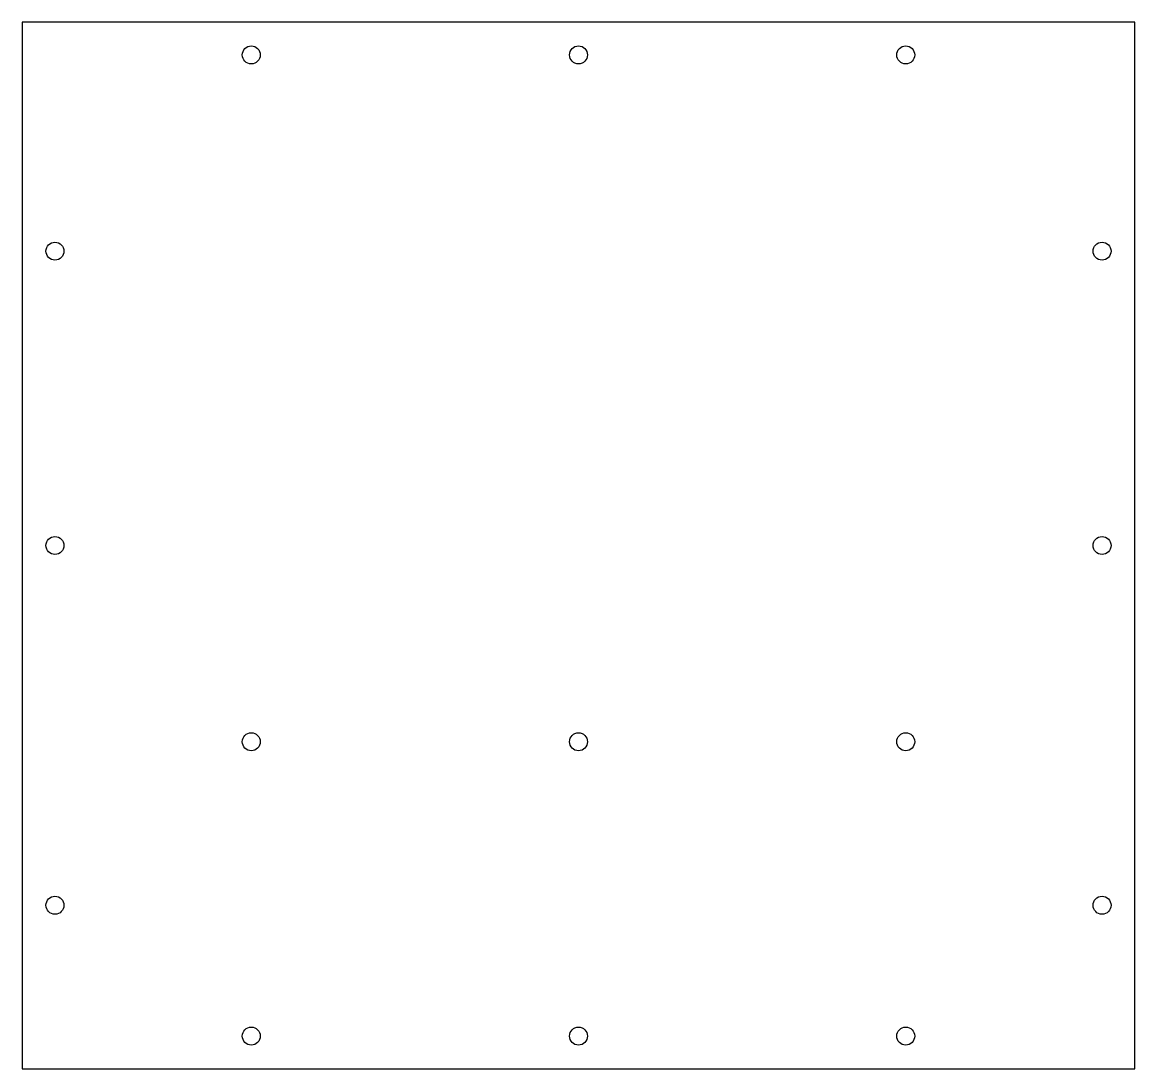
# Model space of a CAD drawing. Header units: millimetres. Extents: x -170 to 170, y 0 to 320.
import ezdxf

# ---------------------------------------------------------------- set-up
doc = ezdxf.new("R2010")
doc.units = ezdxf.units.MM
doc.layers.add('kontur', color=7, linetype='Continuous')

msp = doc.modelspace()

# ---------------------------------------------------------------- linework, layer by layer
at = {"layer": 'kontur'}
for p, q in [((-170, 320), (-170, 0)), ((170, 320), (-170, 320)), ((170, 0), (170, 320)), ((-170, 0), (170, 0))]:
    msp.add_line(p, q, dxfattribs=at)
for centre in [(-100, 310), (0, 310), (100, 310), (-160, 250), (160, 250), (-160, 160), (160, 160), (-100, 100), (0, 100), (100, 100), (-160, 50), (160, 50), (-100, 10), (0, 10), (100, 10)]:
    msp.add_circle(centre, 2.75, dxfattribs=at)

doc.saveas('drawing.dxf')
